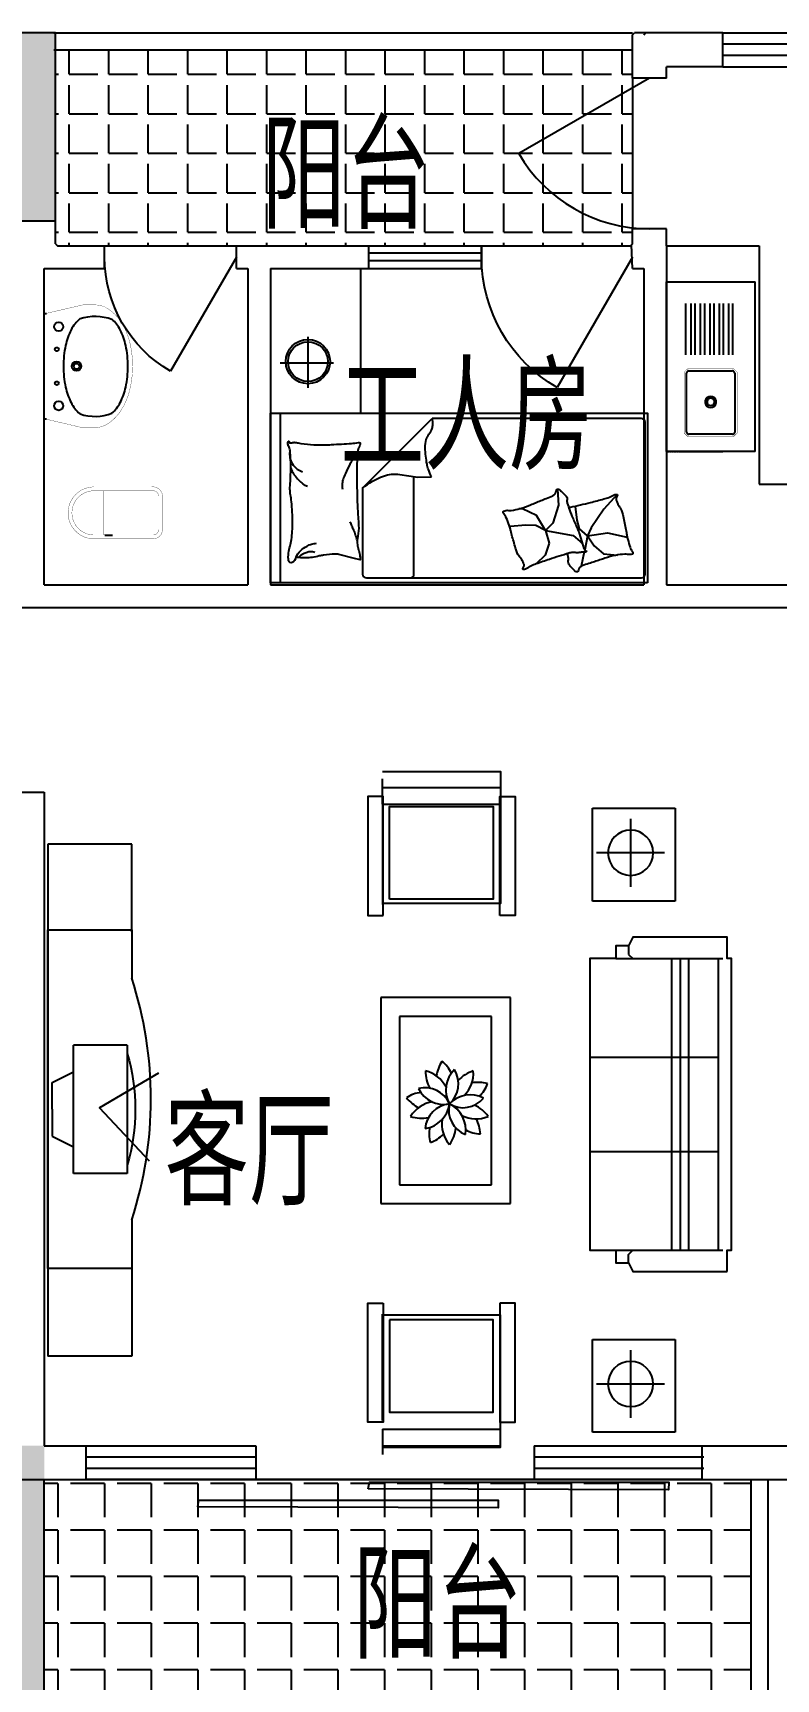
# Model space of a CAD drawing. Header units: millimetres. Extents: x 1386 to 54110, y 629 to 51584.
# Drawn here: x 17941 to 21883, y 19280 to 28019 of the extents above; entities that cross this region are included whole.
import ezdxf
from ezdxf.enums import TextEntityAlignment as Align

# ---------------------------------------------------------------- set-up
doc = ezdxf.new("R2010")
doc.units = ezdxf.units.MM
doc.linetypes.add('HIDDEN', pattern=[0.375, 0.25, -0.125])
for name, color, linetype in [('COLUMN', 7, 'Continuous'), ('F', 12, 'Continuous'), ('FUR', 6, 'Continuous'), ('PUB_HATCH', 3, 'Continuous'), ('PUB_TEXT', 7, 'Continuous'), ('STAIR', 2, 'Continuous'), ('TOTHER', 7, 'Continuous'), ('WALL', 4, 'Continuous'), ('WINDOW', 5, 'Continuous'), ('WINDOW_TEXT', 7, 'Continuous')]:
    doc.layers.add(name, color=color, linetype=linetype)
doc.styles.add('ATT', font='TXT')
doc.styles.add('DIM_FONT', font='SIMPLEX.shx', dxfattribs={"width": 0.8})
doc.styles.add('HZ', font='TXT.SHX', dxfattribs={"width": 0.8, "bigfont": 'hztxt'})
doc.styles.add('ROMANT', font='romant')
doc.styles.add('SIMPLEX', font='SIMPLEX.SHX')
doc.styles.get("Standard").update_dxf_attribs({"font": 'arial.ttf'})

# ---------------------------------------------------------------- blocks, each defined once
blk = doc.blocks.new('_WBLK')
for p, q in [((-0.5, 0.5), (0.5, 0.5)), ((0.5, 0.1667), (-0.5, 0.1667)), ((0.5, -0.1667), (-0.5, -0.1667)), ((-0.5, -0.5), (0.5, -0.5))]:
    blk.add_line(p, q)
at = {"layer": 'WINDOW_TEXT', "style": 'SIMPLEX', "flags": 9}
blk.add_attdef('A', text='', height=1, dxfattribs=at).set_placement((0, 1.5), align=Align.MIDDLE)
blk = doc.blocks.new('M_E16')
for p, q in [((-358.7, -350.6), (-358.7, -119.3)), ((-346.9, -107.1), (-34.1, -107.1)), ((-22.3, -119.3), (-22.3, -350.6)), ((63.3, -103.3), (335.6, -103.3)), ((63.3, -131.7), (335.6, -131.7)), ((63.3, -153.3), (335.6, -153.3)), ((63.3, -181.7), (335.6, -181.7)), ((63.3, -203.3), (335.6, -203.3)), ((63.3, -231.7), (335.6, -231.7)), ((63.3, -253.3), (335.6, -253.3)), ((63.3, -281.7), (335.6, -281.7)), ((63.3, -303.3), (335.6, -303.3)), ((63.3, -331.7), (335.6, -331.7)), ((-34.1, -362.8), (-346.9, -362.8)), ((63.3, -353.3), (335.6, -353.3))]:
    blk.add_line(p, q)
for points, const_width in [([(-370.5, -356.7), (-370.5, -113.2)], 2), ([(-352.8, -95), (-370.5, -113.2)], 1.91), ([(-352.8, -95), (-28.2, -95)], 1.8), ([(-10.5, -113.2), (-28.2, -95)], 1.91), ([(-10.5, -113.2), (-10.5, -356.7)], 2), ([(-370.5, -356.7), (-352.8, -375)], 1.91), ([(-28.2, -375), (-352.8, -375)], 1.8), ([(-28.2, -375), (-10.5, -356.7)], 1.91)]:
    blk.add_lwpolyline(points, dxfattribs=dict(const_width=const_width))
for points in [[(-346.9, -107.1), (-350.9, -107.9), (-354.4, -110), (-357.1, -113.2), (-358.5, -117.2), (-358.7, -119.3)], [(-22.3, -119.3), (-23, -115.1), (-25, -111.5), (-28.2, -108.8), (-32, -107.3), (-34.1, -107.1)], [(-216.3, -235), (-214.5, -245.4), (-209.4, -254.5), (-201.5, -261.3), (-191.9, -264.9), (-181.7, -264.9), (-172, -261.3), (-164.2, -254.5), (-159.1, -245.4), (-157.3, -235), (-159.1, -224.6), (-164.2, -215.4), (-172, -208.6), (-181.7, -205), (-191.9, -205), (-201.5, -208.6), (-209.4, -215.4), (-214.5, -224.6), (-216.3, -235)], [(-206, -235), (-204.8, -241.7), (-201.5, -247.7), (-196.4, -252.1), (-190.1, -254.4), (-183.5, -254.4), (-177.2, -252.1), (-172.1, -247.7), (-168.8, -241.7), (-167.6, -235), (-168.8, -228.2), (-172.1, -222.2), (-177.2, -217.8), (-183.5, -215.5), (-190.1, -215.5), (-196.4, -217.8), (-201.5, -222.2), (-204.8, -228.2), (-206, -235)], [(-358.7, -350.6), (-358, -354.8), (-355.9, -358.4), (-352.8, -361.2), (-348.9, -362.6), (-346.9, -362.8)], [(-34.1, -362.8), (-30, -362.1), (-26.5, -359.9), (-23.9, -356.7), (-22.4, -352.7), (-22.3, -350.6)]]:
    blk.add_lwpolyline(points)
at = {"layer": 'TOTHER', "linetype": 'Continuous'}
for p, q in [((-450, 0), (450, 0)), ((-450, -470.6), (-450, 0)), ((450, 0), (450, -470.6)), ((-450, -470.6), (450, -470.6))]:
    blk.add_line(p, q, dxfattribs=at)
at = {"layer": 'TOTHER', "linetype": 'HIDDEN'}
blk.add_line((-450, 0), (-450, -300), dxfattribs=at)
at = {"width": 0.8, "flags": 9}
for tag in ['XSIZE', 'YSIZE']:
    blk.add_attdef(tag, (0, 0), '', height=0.5, dxfattribs=at)
blk = doc.blocks.new('12PCOU13')
at = {"color": 0, "linetype": 'ByBlock'}
for p, q in [((24, 35), (23, 34)), ((24, 37), (24, 35)), ((23, 34), (2, 34)), ((3, -34), (3, 34)), ((10, 34), (10, -34)), ((12, 34), (12, -34)), ((14, 34), (14, -34)), ((27, 34), (23, 34)), ((33, 11), (3, 11)), ((33, -11), (3, -11)), ((23, -34), (2, -34)), ((27, -34), (23, -34)), ((24, -35), (23, -34)), ((24, -37), (24, -35))]:
    blk.add_line(p, q, dxfattribs=at)
blk.add_lwpolyline([(1, -39), (1, -34), (0, -34), (0, 34), (1, 34), (1, 39), (23, 39), (24, 37), (27, 37), (27, 34), (33, 34), (33, -34), (27, -34), (27, -37), (24, -37), (23, -39)], close=True, dxfattribs=at)
blk = doc.blocks.new('-SOF5')
at = {"xscale": 22.75, "yscale": 22.75, "zscale": 22.75}
blk.add_blockref('12PCOU13', (-6.4, 890.3), dxfattribs=at)
blk = doc.blocks.new('-TD')
at = {"color": 0}
for p, q in [((0, -90), (0, 90)), ((-90, 0), (90, 0))]:
    blk.add_line(p, q, dxfattribs=at)
blk.add_circle((0, 0), 60)
blk = doc.blocks.new('-CG')
at = {"layer": 'F'}
for p, q in [((321.7, 351.3), (-171.7, 351.3)), ((-171.7, 351.3), (-171.7, -87.4)), ((321.7, -87.4), (321.7, 351.3)), ((-171.7, -87.4), (321.7, -87.4))]:
    blk.add_line(p, q, dxfattribs=at)
at = {"layer": 'F', "xscale": 2, "yscale": 2, "zscale": 2}
blk.add_blockref('-TD', (65.3, 149.1), dxfattribs=at)
blk = doc.blocks.new('M_A14NPV')
for points in [[(0.6323, 0.2261), (0.6292, 0.2078), (-0.1643, 0.2078), (-0.1643, 0.2286)], [(0.1799, 0.1784), (0.1767, 0.1601), (-0.6168, 0.1601), (-0.6167, 0.1808)]]:
    blk.add_lwpolyline(points, close=True)
blk = doc.blocks.new('11PTVN02')
at = {"color": 0, "linetype": 'ByBlock'}
for p, q in [((14, 24), (4, 24)), ((4, 24), (4, 0)), ((14, 0), (14, 24)), ((0, 17), (4, 19)), ((0, 12), (0, 17)), ((0, 12), (0, 7)), ((0, 7), (4, 5)), ((14, 0), (4, 0))]:
    blk.add_line(p, q, dxfattribs=at)
blk.add_arc((-21.5, 12), 37, 343.6295, 16.3705, dxfattribs=at)
at = {"color": 0, "linetype": 'ByBlock', "style": 'ATT'}
for tag, p, flags in [('ITEM', (1, -12), 3), ('ROOM_NUMBER', (1, -20), 1), ('WIDTH', (1, -29), 3), ('DEPTH', (1, -38), 3)]:
    blk.add_attdef(tag, p, '', height=6, dxfattribs=dict(at, flags=flags))
blk = doc.blocks.new('_C13DEL')
for p, q in [((1509.8, 0), (-1509.8, 0)), ((-1509.8, -494), (-1509.8, 0)), ((1509.8, -494), (1509.8, 0)), ((-993.1, -494), (-1509.8, -494)), ((993.1, -494), (1509.8, -494))]:
    blk.add_line(p, q)
for points in [[(-993.1, -494), (-993.1, 0), (1005.4, 0), (1005.4, -494), (718.7, -494)], [(158.4, -651.4), (-45.7, -304.5), (-358.7, -597)], [(-706.4, -494), (-993.1, -494)]]:
    blk.add_lwpolyline(points)
blk.add_arc((6.2, 1693.1), 2300.2, 251.95435, 288.04565)
at = {"xscale": -31.59, "yscale": 31.59, "zscale": 31.59, "rotation": 90}
blk.add_blockref('11PTVN02', (324.9, -24.8), dxfattribs=at)
at = {"style": 'ROMANT', "flags": 9}
for tag in ['XSIZE', 'YSIZE']:
    blk.add_attdef(tag, (0, 0), '', height=0.5, dxfattribs=at)
blk = doc.blocks.new('_FZH')
blk.add_solid([(-0.5, -0.5), (0.5, -0.5), (-0.5, 0.5), (0.5, 0.5)])
blk = doc.blocks.new('M_E11')
for p, q in [((-280, -10), (-280, 0)), ((280, 0), (280, -10)), ((-250.5, -188.9), (-250.5, -185.7)), ((-247.8, -182.8), (-250.2, -184.9))]:
    blk.add_line(p, q)
at = {"const_width": 1.5}
for points in [[(-280, 0), (280, 0)], [(-325.7, -199.5), (-280, -5)], [(325.7, -203.7), (280, -5)]]:
    blk.add_lwpolyline(points, dxfattribs=at)
for points in [[(253, -188.3, 0.098208), (193.2, -140.8, 0.066287), (110.4, -111.4, 0.052428), (0, -99.8, 0.052428), (-110.4, -111.4, 0.066287), (-193.2, -140.8, 0.093876), (-250.8, -185.7, 0.171377)], [(-249.5, -357.7, 0.091341), (-193.2, -401.2, 0.066287), (-110.4, -430.6, 0.052428), (0, -442.2, 0.052428), (110.4, -430.6, 0.066287), (193.2, -401.2, 0.091756), (249.7, -357.5, 0.171377)]]:
    blk.add_lwpolyline(points, format="xyb")
for points in [[(-325.7, -199.5, 0.008223), (-325.7, -203.7, 0.149285)], [(-325.7, -265.7, 0.149285), (-304.4, -336.6, 0.107079), (-230.9, -407.7, 0.075625), (-131, -450.5, 0.062436), (-0.8, -467.3, 0.062436), (129.6, -451.5, 0.075625), (229.8, -409.6, 0.107079), (303.8, -339.1, 0.149285), (325.7, -268.3, 0.005205), (325.7, -265.7, 0.086596)]]:
    blk.add_lwpolyline(points, format="xyb", dxfattribs=at)
at = {"const_width": 1.5, "flags": 128}
for points in [[(-325.7, -203.7), (-325.7, -268.3)], [(325.7, -203.7), (325.7, -268.3)]]:
    blk.add_lwpolyline(points, dxfattribs=at)
at = {"flags": 128}
for points in [[(-253, -188.3, 0.172546), (-249.7, -357.5, 0.726395)], [(253, -188.3, -0.172546), (249.7, -357.5, -0.726395)]]:
    blk.add_lwpolyline(points, format="xyb", dxfattribs=at)
for centre, radius in [((-210, -75), 24), ((-210, -75), 24), ((-210, -75), 24), ((-90, -65), 10), ((90, -65), 10), ((210, -75), 24), ((0, -170), 25), ((0, -170), 15)]:
    blk.add_circle(centre, radius)
blk.add_arc((-249.5, -185.7), 1, 131.32236, 180)
at = {"width": 0.8, "flags": 9}
for tag in ['XSIZE', 'YSIZE']:
    blk.add_attdef(tag, (0, 0), '', height=0.5, dxfattribs=at)
blk = doc.blocks.new('_DBLK')
blk.add_line((-0.5, 0), (0, -0.866))
blk.add_arc((-0.5, 0), 1, 300, 0)
at = {"style": 'SIMPLEX', "flags": 9}
blk.add_attdef('A', text='', height=1, dxfattribs=at).set_placement((0, 1.5), align=Align.MIDDLE)
blk = doc.blocks.new('M_E2')
blk.add_line((-305.5, -117.5), (-265.5, -117.5))
at = {"const_width": 1.5}
for points in [[(-365.9, 138, 0.97895), (-365.9, -138, 0.97895)], [(-365.5, 117.5, 0.97895), (-365.5, -117.5, 0.97895)], [(-305.5, 117.5, 0.414214), (-315.5, 107.5, 0.414214)], [(0, 87.5, 0.462192), (-58.6, 137.3, 0.462192)], [(-20.5, 87.5, 0.414214), (-50.5, 117.5, 0.414214)], [(-58.6, -137.3, 0.462192), (0, -87.5, 0.462192)], [(-50.5, -117.5, 0.414214), (-20.5, -87.5, 0.414214)], [(-315.5, -107.5, 0.414214), (-305.5, -117.5, 0.414214)]]:
    blk.add_lwpolyline(points, format="xyb", dxfattribs=at)
for points in [[(-365.9, 137.3), (-58.6, 137.3)], [(-315.5, 117.5), (-365.5, 117.5)], [(-340.5, 117.5), (-265.5, 117.5)], [(-315.5, 107.5), (-315.5, -107.5)], [(-50.5, 117.5), (-267.4, 117.5)], [(-20.5, -87.5), (-20.5, 87.5)], [(0, 87.5), (0, -87.5)], [(-381.4, -137.3), (-58.6, -137.3)], [(-315.5, -117.5), (-365.5, -117.5)], [(-340.5, -117.5), (-265.5, -117.5)], [(-265.5, -117.5), (-50.5, -117.5)]]:
    blk.add_lwpolyline(points, dxfattribs=at)
at = {"width": 0.8, "flags": 9}
for tag in ['XSIZE', 'YSIZE']:
    blk.add_attdef(tag, (0, 0), '', height=0.5, dxfattribs=at)
blk = doc.blocks.new('M_C55HKH')
for p, q in [((0, -52.4), (900, -52.4)), ((25.8, -508.5), (25.8, -1967.8)), ((502.6, -488.5), (45.8, -488.5)), ((502.6, -488.5), (871.6, -858.3)), ((45.8, -761.1), (564.4, -761.1)), ((871.6, -1967.8), (871.6, -858.3)), ((299.4, -1273), (294.5, -1270)), ((306.6, -1352.3), (299.4, -1273)), ((304.8, -1407.4), (306.6, -1352.3)), ((357, -1410.4), (393.4, -1337.5)), ((393.4, -1337.5), (392.3, -1318.1)), ((146.2, -1456.3), (99.8, -1409.5)), ((210.6, -1478.3), (146.2, -1456.3)), ((278.4, -1459.1), (210.6, -1478.3)), ((278.4, -1459.1), (251, -1605.9)), ((278.4, -1459.1), (304.8, -1407.4)), ((278.4, -1459.1), (357, -1410.4)), ((316.5, -1498.2), (278.4, -1459.1)), ((412.1, -1526.9), (316.5, -1498.2)), ((495.3, -1522.7), (412.1, -1526.9)), ((163.5, -1664.3), (88.8, -1648.6)), ((218.9, -1643.3), (211.2, -1652.3)), ((251, -1605.9), (218.9, -1643.3)), ((249.3, -1682.4), (286.2, -1639.5)), ((286.2, -1639.5), (333.2, -1627.5)), ((333.2, -1627.5), (405.4, -1617.7)), ((195.7, -1717.6), (153.5, -1766.5)), ((249.3, -1682.4), (175.1, -1666.8)), ((249.3, -1682.4), (195.7, -1717.6)), ((249.3, -1682.4), (266, -1787)), ((292.2, -1700.3), (249.3, -1682.4)), ((391.2, -1768.8), (292.2, -1700.3)), ((153.5, -1766.5), (147.3, -1840.5)), ((266, -1787), (242.8, -1892.3)), ((468.8, -1838.9), (391.2, -1768.8)), ((45.8, -1987.8), (851.6, -1987.8))]:
    blk.add_line(p, q)
blk.add_lwpolyline([(0, -2000), (0, 0), (900, 0), (900, -2000)], close=True)
for points in [[(135.1, -133.6, -0.263368), (107.1, -114.8, -0.494818), (116.3, -96.1, -0.049225), (134, -94.3, -0.036831), (157.6, -96.1, -0.031893), (195.6, -104.2, 0.035782), (229.5, -111.2, 0.032941), (319.2, -117.1, 0.026564), (430.4, -111.2, 0.017905), (467.9, -105.8, -0.033397), (488.1, -103.6, -0.03204), (525.2, -104.3, 0.018442), (589.5, -107.3, 0.010837), (654.3, -106.6, 0.014624), (702.2, -103.6, 0.111249), (724.7, -96.3, -0.153708), (741.6, -92.3, -0.076444), (749.1, -94, -0.215512), (751, -96.1, -0.585858), (748.4, -99.1, 0.363489), (743.5, -101.7, 0.191716), (743.4, -113.2, -0.129675), (745.4, -129.9, -0.01735), (742.4, -146.7, 0.019326), (739.8, -161.8, 0.018818), (733.1, -230.1, 0.021828), (732.2, -289.4, 0.006204), (733.6, -323.2, 0.001963), (739.8, -430.1, 0.028341), (744, -466.2, -0.117014), (743.5, -475.1, -0.36606), (742.1, -476.1, -0.03973), (728.5, -473.3, -0.048309), (714.7, -467.8, 0.062981), (704.1, -463.9, 0.04058), (680.7, -460.5, 0.014345), (613.9, -458.3, 0.005484), (488.5, -459, 0.007153), (392.3, -462, 0.008762), (349.8, -464.7, -0.008153), (304.1, -467.6, -0.06251), (247, -463.2, 0.078669), (201.4, -461.2, 0.047825), (179, -465.9, -0.034494), (148.2, -473.3, -0.023571), (122.9, -476.3, -0.510228), (121.9, -475.1), (129.4, -445.1), (150.1, -362.6, 0.073041), (152.1, -343, 0.023305), (146.3, -281.9, 0.018299), (142.3, -259, -0.01097), (134.9, -221, -0.042281), (132, -186.7, -0.027201), (134.9, -133.3)], [(133.4, -149.6, -0.05369), (147.6, -162.6, -0.070312), (155.7, -174.9, -0.015448), (159.5, -183.4, -0.013244), (163.2, -193.7, -0.082127), (166.2, -211.7, -0.064164), (163.2, -234.9)], [(134.9, -133.6, -0.077379), (169.7, -158.9, -0.077379), (195.2, -193.7, -0.047525), (205.1, -218.3, -0.047525), (210.2, -244.3)], [(608.9, -107.4, 0.027842), (585.2, -118, 0.048685), (572.6, -126.1, 0.023666), (544.7, -150.5, 0.031223), (525.7, -171.1, 0.046801), (520.6, -178.8, 0.023191), (512.5, -195.5)], [(690.9, -101.7, 0.088153), (656.4, -105.2, 0.088153), (625.2, -120.5, 0.077547), (603.6, -142.1, 0.077547), (589.5, -169.3)], [(225.5, -460.5, 0.009729), (252.8, -451.5, 0.009729), (279.7, -441.4, 0.007971), (301.4, -432.3, 0.007971), (322.9, -422.6)], [(694.7, -462, 0.016108), (655.8, -435.8, 0.024599), (629, -420.7, 0.009477), (579.9, -397.4, 0.015937), (550.1, -385.1, 0.072521), (533.7, -381.5, 0.033339), (497.5, -381.3)], [(502.6, -488.5, -0.085272), (565.9, -598.6, -0.124044), (575.2, -686.2), (561.5, -781.6), (563.3, -854.1)], [(563.3, -854.1, -0.027362), (601.8, -837.7, -0.040834), (628.9, -830.3, -0.038441), (716.6, -820.8, -0.076528), (760.7, -826.1, -0.103649), (788.2, -840.5, 0.093398), (818.4, -857, 0.072727), (840.5, -860.8, 0.052315), (871.6, -858.3)], [(400.3, -1581.4, 0.025626), (401.8, -1590.8, 0.0108), (426.4, -1696.7, 0.00456), (445.4, -1768.5, 0.01125), (454.1, -1797.4, 0.069394), (461.7, -1813.2, -0.079756), (468.1, -1827, -0.106399), (468.8, -1838.9, -0.328642), (465.8, -1841.8, -0.299547), (460.8, -1839.5, 0.189917), (454.1, -1834.5, 0.033518), (446, -1832.9, 0.075627), (442.4, -1833, 0.053489), (435.9, -1834.8, 0.017838), (417.6, -1843, 0.038394), (397.1, -1855.1, -0.059529), (383.5, -1862.4, -0.035943), (361.9, -1869, -0.011245), (291.4, -1883.8, -0.006203), (259.2, -1889.3, 0.010783), (240.6, -1892.7, 0.019485), (229.8, -1895.4, 0.005062), (188.4, -1907.7, 0.101392), (167.2, -1919.3, -0.223768), (156.1, -1922.3, -0.25558), (152.7, -1919.5, -0.081563), (149.7, -1906.7, -0.071805), (150.7, -1893, 0.069985), (151.8, -1879, 0.03546), (145.4, -1830.7, 0.029432), (130.3, -1774, 0.001554), (121.1, -1746.5, -0.00152), (111.6, -1718.4, -0.004735), (102.3, -1689.3, 0.00382), (90.8, -1653.2, 0.296001), (66.5, -1633.6, -0.649774), (60.7, -1615.9, -0.02319), (64.7, -1612.6, 0.0288), (67.9, -1609.9, 0.005727), (73, -1605.1, -0.004358), (79.6, -1598.7, -0.027528), (94.1, -1586.2, -0.046214), (103.8, -1580.2, -0.194121), (117.3, -1579, 0.133719), (136.6, -1579.7, 0.005779), (154.6, -1575.2, 0.008882)]]:
    blk.add_lwpolyline(points, format="xyb")
blk.add_lwpolyline([(345.4, -1251, 0.101392), (365.7, -1237.8, -0.223768), (376.5, -1234, -0.25558), (380.2, -1236.5, -0.081563), (384.2, -1249.1, -0.071805), (384.2, -1262.7, 0.069985), (384.1, -1276.8, 0.03546), (394.2, -1324.5, 0.029432), (413.7, -1379.8, 0.001554), (425, -1406.6, -0.00152), (436.5, -1433.9, -0.004735), (448, -1462.2, 0.00382), (462.3, -1497.3, 0.296001), (488, -1515, -0.649774), (495.1, -1532.2, -0.02319), (491.4, -1535.7, 0.0288), (488.4, -1538.7, 0.005727), (483.8, -1543.9, -0.004358), (477.7, -1550.8, -0.027528), (464.1, -1564.3, -0.046214), (454.9, -1571.1, -0.194121), (441.5, -1573.2, 0.133719), (422.3, -1574.1, 0.011505), (387.3, -1586.1, 0.008882), (342.6, -1603.5, 0.012426), (285.7, -1628.6, -0.033612), (264.2, -1636.9), (217.8, -1651.5), (182, -1662.8, 0.224341), (170.4, -1673.5, -0.722772), (163.3, -1673.1, -0.103513), (163.2, -1670, 0.053465), (163.5, -1664.3, 0.030109), (161.3, -1645.6, -0.031436), (159.2, -1627.7, -0.05324), (159.9, -1615.6, 0.05518), (160.5, -1603.9, 0.056271), (157, -1583.3, 0.0108), (124.3, -1479.6, 0.00456), (99.8, -1409.5, 0.01125), (89, -1381.3, 0.069394), (80.2, -1366.2, -0.079756), (72.8, -1352.9, -0.106399), (71.2, -1341.1, -0.328642), (73.9, -1337.9, -0.299547), (79.1, -1339.9, 0.189917), (86.1, -1344.3, 0.033518), (94.3, -1345.3, 0.075627), (98, -1345, 0.053489), (104.3, -1342.6, 0.017838), (121.9, -1333, 0.038394), (141.4, -1319.4, -0.059529), (154.4, -1311.1, -0.035943), (175.4, -1302.8, -0.011245), (244.6, -1282.8, -0.006203), (276.3, -1274.7, 0.010783), (294.5, -1270, 0.019485), (305.2, -1266.5, 0.005062)], format="xyb", close=True)
for centre, start, end in [((45.8, -508.5), 90, 180), ((45.8, -741.1), 180, 270), ((45.8, -1967.8), 180, 270), ((851.6, -1967.8), 270, 0)]:
    blk.add_arc(centre, 20, start, end)
at = {"style": 'DIM_FONT', "width": 0.8, "flags": 9}
for tag in ['YSIZE', 'XSIZE']:
    blk.add_attdef(tag, (0, 0), '', height=0.5, dxfattribs=at)

msp = doc.modelspace()

# ---------------------------------------------------------------- hatches: boundary and pattern name
at = {"layer": 'COLUMN'}
h = msp.add_hatch(color=256, dxfattribs=at)
h.paths.add_polyline_path([(17561.2, 27018.8), (17881.2, 27018.8), (17881.2, 27838.8), (17561.2, 27838.8)], flags=17)
h.paths.add_polyline_path([(17561.2, 27928.8), (17561.2, 27838.8), (17881.2, 27838.8), (17881.2, 27018.8), (17941.2, 27018.8), (17941.2, 27928.8)])
h.paths.add_polyline_path([(17941.2, 27928.8), (17941.2, 28018.8), (17561.2, 28018.8), (17561.2, 27928.8)])
h.paths.add_polyline_path([(18061.2, 27928.8), (18061.2, 28018.8), (18051.2, 28018.8), (17941.2, 28018.8), (17941.2, 27928.8)])
h.paths.add_polyline_path([(18061.2, 27928.8), (18051.2, 27928.8), (17941.2, 27928.8), (17941.2, 27018.8), (18061.2, 27018.8)])
at = {"layer": 'PUB_HATCH'}
h = msp.add_hatch(dxfattribs=at)
h.set_pattern_fill('ANGLE', color=256, scale=30, style=0)
h.set_pattern_definition([(360, (-45569.7, 53154.69), (6e-12, 209.55), [152.4, -57.15]), (90, (-45569.7, 53154.69), (-209.55, 6e-12), [152.4, -57.15])])
h.paths.add_polyline_path([(18061.2, 27928.8), (18061.2, 26898.8), (18071.2, 26888.8), (18321.2, 26888.8), (21111.2, 26888.8), (21121.2, 26898.8), (21121.2, 26978.8), (21121.2, 27778.8), (21121.2, 27928.8)])
h.paths.add_polyline_path([(19094.7, 26870), (20099.2, 26870), (20099.2, 27650.5), (19094.7, 27650.5)], flags=9)
h = msp.add_hatch(dxfattribs=at)
h.set_pattern_fill('ANGLE', color=256, scale=900, angle=180, style=0)
h.set_pattern_definition([(180, (-576916.62, -21756.25), (-4e-12, -247.5), [180, -67.5]), (270, (-576916.62, -21756.25), (247.5, -4e-12), [180, -67.5])])
h.paths.add_polyline_path([(18001.2, 19118.8), (21751.2, 19118.8), (21751.2, 20338.8), (18001.2, 20338.8)])
h.paths.add_polyline_path([(19579.5, 19279.9), (20584, 19279.9), (20584, 20060.3), (19579.5, 20060.3)], flags=24)

# ---------------------------------------------------------------- linework, layer by layer
at = {"layer": 'FUR'}
for p, q in [((21301.2, 26888.8), (21794.1, 26888.8)), ((21794.1, 26888.8), (21794.1, 25623.4)), ((19679.3, 26764.1), (19679.3, 25995.1)), ((19400, 26406.3), (19400, 26135.2)), ((19252.2, 26267.6), (19534.8, 26267.6)), ((21794.1, 25623.4), (23331.2, 25623.4)), ((19795.9, 23924.2), (19795.9, 24058.3)), ((19795.9, 24012.2), (20420.9, 24012.2)), ((19795.9, 23956), (19795.9, 23391.6)), ((19795.9, 23924.2), (20420.9, 23924.2)), ((19786.4, 22897.8), (19786.4, 21804.2)), ((20474.4, 22897.8), (19786.4, 22897.8)), ((20474.4, 21804.2), (20474.4, 22897.8)), ((19886.4, 22797.8), (19886.4, 21904.2)), ((20374.4, 22797.8), (19886.4, 22797.8)), ((20374.4, 21904.2), (20374.4, 22797.8)), ((19886.4, 21904.2), (20374.4, 21904.2)), ((19786.4, 21804.2), (20474.4, 21804.2)), ((19795.9, 20652.9), (19795.9, 21217.3)), ((19795.9, 20606.5), (19795.9, 20472.5)), ((19795.9, 20606.5), (20420.9, 20606.5)), ((19795.9, 20518.5), (20420.9, 20518.5))]:
    msp.add_line(p, q, dxfattribs=at)
for points in [[(19795.9, 24097.3), (20420.9, 24097.3), (20420.9, 23397.3), (19795.9, 23397.3)], [(19795.9, 20511.6), (20420.9, 20511.6), (20420.9, 21211.6), (19795.9, 21211.6)]]:
    msp.add_lwpolyline(points, dxfattribs=at)
for points in [[(19798.9, 23332.7), (19798.9, 23965.7), (19718.4, 23965.7), (19718.4, 23332.7)], [(20417.9, 23332.7), (20417.9, 23965.7), (20498.4, 23965.7), (20498.4, 23332.7)], [(19832.5, 23420.9), (19832.5, 23912), (20382.4, 23912), (20382.4, 23420.9)], [(19798.9, 21276.2), (19798.9, 20643.2), (19718.4, 20643.2), (19718.4, 21276.2)], [(20417.9, 21276.2), (20417.9, 20643.2), (20498.4, 20643.2), (20498.4, 21276.2)], [(19832.5, 21188), (19832.5, 20696.9), (20382.4, 20696.9), (20382.4, 21188)]]:
    msp.add_lwpolyline(points, close=True, dxfattribs=at)
for radius in [117.4, 105.4]:
    msp.add_circle((19400, 26273.8), radius, dxfattribs=at)
for centre, radius, start, end in [((20300.5, 22441), 223.8, 148.21051, 169.35141), ((20030.8, 22444.3), 139.4, 21.50863, 55.24757), ((20203.1, 22505.5), 180, 179.1301, 209.49315), ((19984.7, 22346.8), 166, 27.1324, 76.6013), ((20284.6, 22406.6), 153, 134.77608, 208.51587), ((20057.5, 22439.9), 141.1, 311.04468, 32.24727), ((20330.1, 22336.3), 180, 107.1301, 137.49315), ((20111.7, 22495), 166, 315.1324, 4.6013), ((20007.9, 22254.3), 139.4, 93.50863, 127.24757), ((20020.3, 22278.3), 141.1, 23.04468, 104.24727), ((20122.2, 22484), 153, 206.77608, 280.51587), ((20261.1, 22228.2), 153, 62.77608, 136.51587), ((20298.8, 22223.7), 223.8, 76.21051, 97.35141), ((20218.6, 22481.3), 139.4, 309.50863, 343.24757), ((20094.4, 22509.7), 223.8, 220.21052, 241.35141), ((20086.3, 22180.3), 166, 99.1324, 148.6013), ((20162.5, 22193), 141.1, 95.04468, 176.24727), ((19998.4, 22353.5), 153, 278.77608, 352.51587), ((20287.6, 22301.9), 141.1, 167.04468, 248.24727), ((20222.7, 22454.5), 141.1, 239.04468, 320.24727), ((20084.3, 22195.4), 153, 350.77608, 64.51587), ((20208.3, 22163.2), 180, 35.1301, 65.49315), ((20002.9, 22437.1), 180, 251.1301, 281.49315), ((20181.5, 22173.8), 139.4, 165.50863, 199.24757), ((20276.1, 22225.5), 166, 171.1324, 220.6013), ((20006.1, 22225.5), 180, 323.1301, 353.49315), ((20291.8, 22420), 166, 243.1324, 292.60129), ((20311.8, 22314), 139.4, 237.50863, 271.24757), ((20091.6, 22158.2), 223.8, 4.21052, 25.35141), ((19965.3, 22335), 223.8, 292.21052, 313.35141)]:
    msp.add_arc(centre, radius, start, end, dxfattribs=at)
at = {"layer": 'PUB_HATCH'}
for p, q in [((21121.2, 27778.8), (21121.2, 26978.8)), ((18321.2, 26888.8), (21111.2, 26888.8)), ((21491.2, 20338.8), (18222.7, 20338.8))]:
    msp.add_line(p, q, dxfattribs=at)
at = {"layer": 'STAIR'}
for p, q in [((18051.2, 28018.8), (21121.2, 28018.8)), ((18051.2, 27928.8), (21121.2, 27928.8))]:
    msp.add_line(p, q, dxfattribs=at)
for points in [[(18001.2, 19118.8), (21751.2, 19118.8), (21751.2, 20338.8)], [(18001.2, 19018.8), (21841.2, 19018.8), (21841.2, 20338.8)], [(18001.2, 19118.8), (18001.2, 20338.8), (21751.2, 20338.8)]]:
    msp.add_lwpolyline(points, dxfattribs=at)
at = {"layer": 'WALL'}
for p, q in [((18061.2, 28018.8), (17491.2, 28018.8)), ((18061.2, 26898.8), (18061.2, 28018.8)), ((21121.2, 28008.8), (21131.2, 28018.8)), ((21121.2, 27778.8), (21121.2, 28008.8)), ((21601.2, 28018.8), (21131.2, 28018.8)), ((21181.2, 28008.8), (21191.2, 28018.8)), ((21601.2, 27838.8), (21601.2, 28018.8)), ((21601.2, 27838.8), (21301.2, 27838.8)), ((21301.2, 27778.8), (21301.2, 27838.8)), ((21301.2, 27778.8), (21121.2, 27778.8)), ((18061.2, 27018.8), (17561.2, 27018.8)), ((21301.2, 26978.8), (21121.2, 26978.8)), ((21121.2, 26898.8), (21121.2, 26978.8)), ((21301.2, 26888.8), (21301.2, 26978.8)), ((18061.2, 26898.8), (18071.2, 26888.8)), ((18071.2, 26888.8), (18321.2, 26888.8)), ((18321.2, 26768.8), (18321.2, 26888.8)), ((19021.2, 26768.8), (19021.2, 26888.8)), ((19021.2, 26888.8), (19721.2, 26888.8)), ((19721.2, 26888.8), (19721.2, 26768.8)), ((20321.2, 26768.8), (20321.2, 26888.8)), ((20321.2, 26888.8), (20321.2, 26768.8)), ((21121.2, 26898.8), (21111.2, 26888.8)), ((21121.2, 26768.8), (21116.2, 26893.8)), ((21301.2, 26888.8), (21301.2, 25088.8)), ((18001.2, 25088.8), (18001.2, 26768.8)), ((18001.2, 26768.8), (18321.2, 26768.8)), ((19021.2, 26768.8), (19081.2, 26768.8)), ((19081.2, 26768.8), (19081.2, 25088.8)), ((19201.2, 26768.8), (19201.2, 25088.8)), ((19201.2, 26768.8), (19721.2, 26768.8)), ((21121.2, 26768.8), (21181.2, 26768.8)), ((21181.2, 26768.8), (21181.2, 25088.8)), ((18001.2, 25088.8), (18491.2, 25088.8)), ((18491.2, 25088.8), (19081.2, 25088.8)), ((19201.2, 25088.8), (21181.2, 25088.8)), ((21301.2, 25088.8), (23331.2, 25088.8)), ((16961.2, 24968.8), (18491.2, 24968.8)), ((18491.2, 24968.8), (23451.2, 24968.8)), ((17821.2, 23988.8), (18001.2, 23988.8)), ((18001.2, 23988.8), (18001.2, 20518.8)), ((18001.2, 20518.8), (18222.7, 20518.8)), ((18222.7, 20338.8), (18222.7, 20518.8)), ((21491.2, 20518.8), (24501.2, 20518.8)), ((21491.2, 20338.8), (21491.2, 20518.8)), ((17581.2, 20338.8), (18222.7, 20338.8)), ((21491.2, 20338.8), (25341.2, 20338.8))]:
    msp.add_line(p, q, dxfattribs=at)
at = {"layer": 'WINDOW'}
for p, q in [((19122.7, 20518.8), (19122.7, 20338.8)), ((20600, 20518.8), (20600, 20338.8))]:
    msp.add_line(p, q, dxfattribs=at)

# ---------------------------------------------------------------- block references
at = {"layer": 'COLUMN', "xscale": -500, "yscale": 1500, "zscale": 500, "rotation": 179.9999999999982}
msp.add_blockref('_FZH', (17751.2, 19768.8), dxfattribs=at)
at = {"layer": 'FUR', "color": 6, "rotation": 89.9999999999983}
msp.add_blockref('M_E16', (21301.2, 26246.7), dxfattribs=at)
at = {"layer": 'FUR', "rotation": 89.9999999999983}
for name, p in [('M_E11', (18002.8, 26249.2)), ('M_C55HKH', (19201.2, 25099.8))]:
    msp.add_blockref(name, p, dxfattribs=at)
at = {"layer": 'FUR'}
msp.add_blockref('M_E2', (18628.5, 25470.9), dxfattribs=at)
at = {"layer": 'FUR', "xscale": -1}
for name, p, rotation in [('-CG', (21260.4, 23731.7), 89.99999999999825), ('-SOF5', (21640.3, 21440.8), 359.9999999999984), ('-CG', (21260.4, 20911.8), 89.99999999999825)]:
    msp.add_blockref(name, p, dxfattribs=dict(at, rotation=rotation))
at = {"layer": 'FUR', "xscale": 0.9, "yscale": 0.9, "zscale": 0.9, "rotation": 89.9999999999983}
msp.add_blockref('_C13DEL', (18020.7, 22353.5), dxfattribs=at)
at = {"layer": 'WINDOW'}
for name, p, xscale, yscale, zscale, rotation in [('_WBLK', (22051.2, 27928.8), 900, 180, 900, 359.9999999999984), ('_DBLK', (21211.2, 27378.8), -800, -800, 800, 89.99999999999825), ('_DBLK', (18671.2, 26828.8), -700, 700, 700, 359.9999999999984), ('_WBLK', (20021.2, 26828.8), 600, 119.9999999999963, 600, 359.9999999999984), ('_DBLK', (20721.2, 26828.8), -800, 800, 800, 359.9999999999984), ('_WBLK', (18672.7, 20428.8), 900, 180, 900, 359.9999999999984), ('_WBLK', (21050, 20428.8), 900, 180, 900, 359.9999999999984), ('M_A14NPV', (20079.8, 20646), 2000, 2000, 2000, 179.9999999999983)]:
    msp.add_blockref(name, p, dxfattribs=dict(at, xscale=xscale, yscale=yscale, zscale=zscale, rotation=rotation))

# ---------------------------------------------------------------- texts
at = {"layer": 'PUB_TEXT', "style": 'HZ', "width": 0.8}
for s, p in [('阳台', (19154.3, 26978.1)), ('工人房', (19570.5, 25696.9)), ('客厅', (18639.5, 21793.7)), ('阳台', (19639, 19387.9))]:
    msp.add_text(s, height=560, rotation=360, dxfattribs=at).set_placement(p)

doc.saveas('drawing.dxf')
